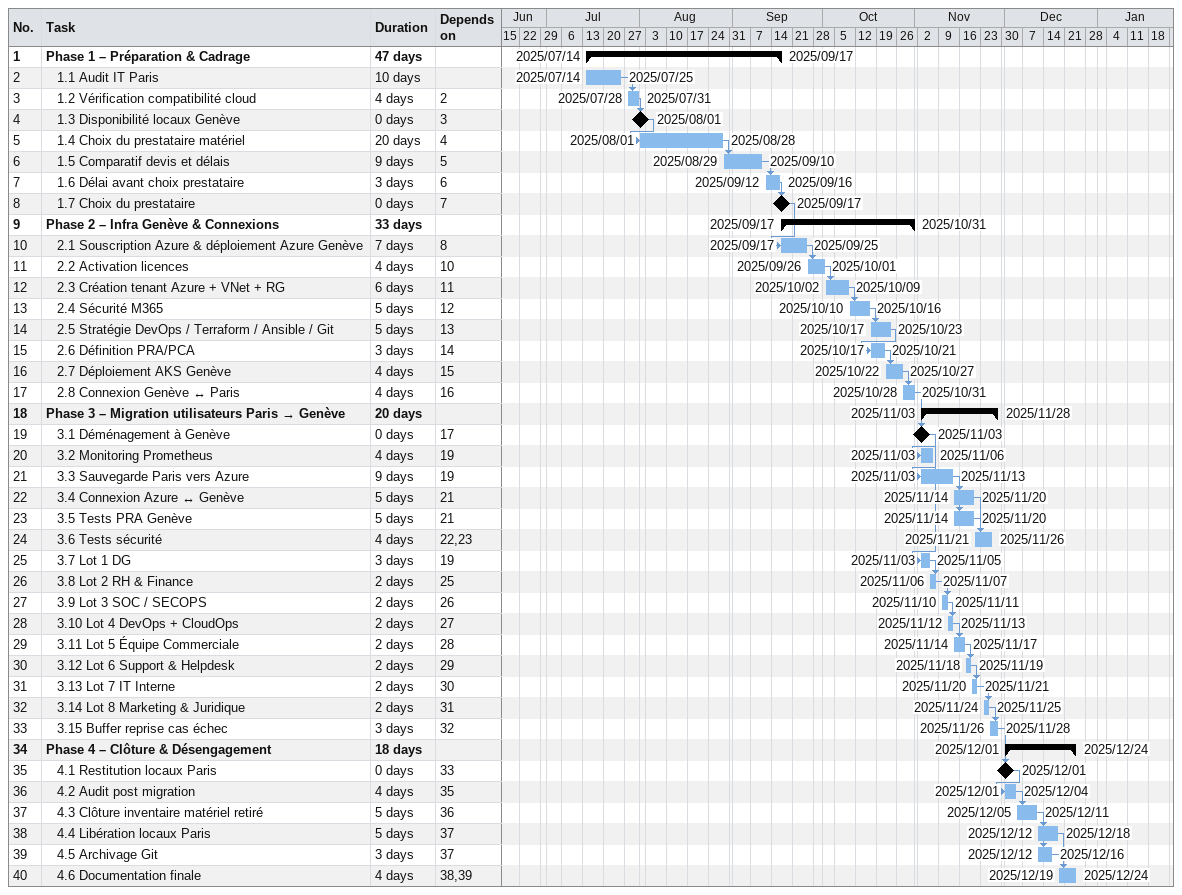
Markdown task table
| ID | Level | Task | Duration | Start | Finish | Predecessors |
|---|---|---|---|---|---|---|
| 1 | 1 | **Phase 1 – Préparation & Cadrage** | 47d | 2025-07-14 | 2025-09-17 |  |
| 2 | 2 | 1.1 Audit IT Paris | 10d | 2025-07-14 | 2025-07-25 |  |
| 3 | 2 | 1.2 Vérification compatibilité cloud | 4d | 2025-07-28 | 2025-07-31 | 2 |
| 4 | 2 | 1.3 Disponibilité locaux Genève | 0d | 2025-08-01 | 2025-08-01 | 3 |
| 5 | 2 | 1.4 Choix du prestataire matériel | 20d | 2025-08-01 | 2025-08-28 | 4 |
| 6 | 2 | 1.5 Comparatif devis et délais | 9d | 2025-08-29 | 2025-09-10 | 5 |
| 7 | 2 | 1.6 Délai avant choix prestataire | 3d | 2025-09-12 | 2025-09-16 | 6 |
| 8 | 2 | 1.7 Choix du prestataire | 0d | 2025-09-17 | 2025-09-17 | 7 |
| 9 | 1 | **Phase 2 – Infra Genève & Connexions** | 33d | 2025-09-17 | 2025-10-31 |  |
| 10 | 2 | 2.1 Souscription Azure & déploiement Azure Genève | 7d | 2025-09-17 | 2025-09-25 | 8 |
| 11 | 2 | 2.2 Activation licences | 4d | 2025-09-26 | 2025-10-01 | 10 |
| 12 | 2 | 2.3 Création tenant Azure + VNet + RG | 6d | 2025-10-02 | 2025-10-09 | 11 |
| 13 | 2 | 2.4 Sécurité M365 | 5d | 2025-10-10 | 2025-10-16 | 12 |
| 14 | 2 | 2.5 Stratégie DevOps / Terraform / Ansible / Git | 5d | 2025-10-17 | 2025-10-23 | 13 |
| 15 | 2 | 2.6 Définition PRA/PCA | 3d | 2025-10-17 | 2025-10-21 | 14 |
| 16 | 2 | 2.7 Déploiement AKS Genève | 4d | 2025-10-22 | 2025-10-27 | 15 |
| 17 | 2 | 2.8 Connexion Genève ↔ Paris | 4d | 2025-10-28 | 2025-10-31 | 16 |
| 18 | 1 | **Phase 3 – Migration utilisateurs Paris → Genève** | 20d | 2025-11-03 | 2025-11-28 |  |
| 19 | 2 | 3.1 Déménagement à Genève | 0d | 2025-11-03 | 2025-11-03 | 17 |
| 20 | 2 | 3.2 Monitoring Prometheus | 4d | 2025-11-03 | 2025-11-06 | 19 |
| 21 | 2 | 3.3 Sauvegarde Paris vers Azure | 9d | 2025-11-03 | 2025-11-13 | 19 |
| 22 | 2 | 3.4 Connexion Azure ↔ Genève | 5d | 2025-11-14 | 2025-11-20 | 21 |
| 23 | 2 | 3.5 Tests PRA Genève | 5d | 2025-11-14 | 2025-11-20 | 21 |
| 24 | 2 | 3.6 Tests sécurité | 4d | 2025-11-21 | 2025-11-26 | 22, 23 |
| 25 | 2 | 3.7 Lot 1 DG | 3d | 2025-11-03 | 2025-11-05 | 19 |
| 26 | 2 | 3.8 Lot 2 RH & Finance | 2d | 2025-11-06 | 2025-11-07 | 25 |
| 27 | 2 | 3.9 Lot 3 SOC / SECOPS | 2d | 2025-11-10 | 2025-11-11 | 26 |
| 28 | 2 | 3.10 Lot 4 DevOps + CloudOps | 2d | 2025-11-12 | 2025-11-13 | 27 |
| 29 | 2 | 3.11 Lot 5 Équipe Commerciale | 2d | 2025-11-14 | 2025-11-17 | 28 |
| 30 | 2 | 3.12 Lot 6 Support & Helpdesk | 2d | 2025-11-18 | 2025-11-19 | 29 |
| 31 | 2 | 3.13 Lot 7 IT Interne | 2d | 2025-11-20 | 2025-11-21 | 30 |
| 32 | 2 | 3.14 Lot 8 Marketing & Juridique | 2d | 2025-11-24 | 2025-11-25 | 31 |
| 33 | 2 | 3.15 Buffer reprise cas échec | 3d | 2025-11-26 | 2025-11-28 | 32 |
| 34 | 1 | **Phase 4 – Clôture & Désengagement** | 18d | 2025-12-01 | 2025-12-24 |  |
| 35 | 2 | 4.1 Restitution locaux Paris | 0d | 2025-12-01 | 2025-12-01 | 33 |
| 36 | 2 | 4.2 Audit post migration | 4d | 2025-12-01 | 2025-12-04 | 35 |
| 37 | 2 | 4.3 Clôture inventaire matériel retiré | 5d | 2025-12-05 | 2025-12-11 | 36 |
| 38 | 2 | 4.4 Libération locaux Paris | 5d | 2025-12-12 | 2025-12-18 | 37 |
| 39 | 2 | 4.5 Archivage Git | 3d | 2025-12-12 | 2025-12-16 | 37 |
| 40 | 2 | 4.6 Documentation finale | 4d | 2025-12-19 | 2025-12-24 | 38, 39 |
